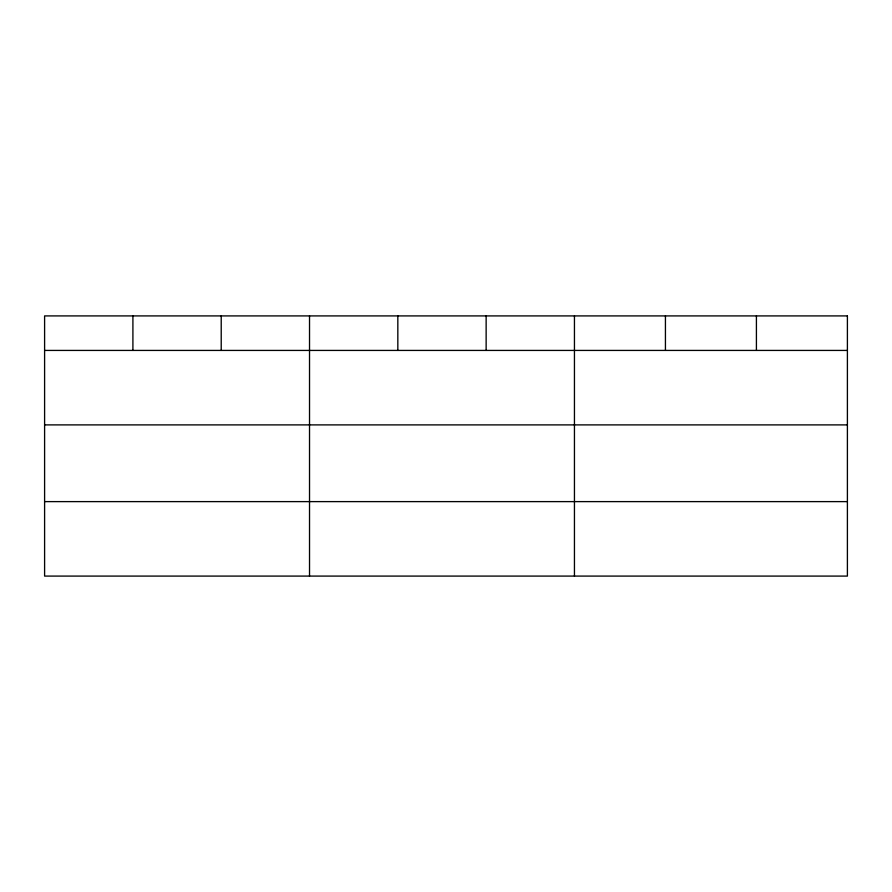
<?xml version="1.0" encoding="UTF-8"?>
<svg xmlns="http://www.w3.org/2000/svg" width="892" height="892" viewBox="0 0 892 892"><rect width="100%" height="100%" fill="white"/><g stroke="black" fill="none" stroke-linecap="round" stroke-linejoin="round"><path stroke-width="1.34" d="M44.6 350.422L847.4 350.422M44.6 424.893L847.4 424.893M44.6 501.616L847.4 501.616M756.416 315.913L756.416 350.422M665.432 315.913L665.432 350.422M574.448 315.913L574.448 576.087M486.14 315.913L486.14 350.422M397.832 315.913L397.832 350.422M309.524 315.913L309.524 576.087M221.216 315.913L221.216 350.422M132.908 315.913L132.908 350.422M847.4 315.913L44.6 315.913L44.6 576.087L847.4 576.087L847.4 315.913"/></g></svg>
